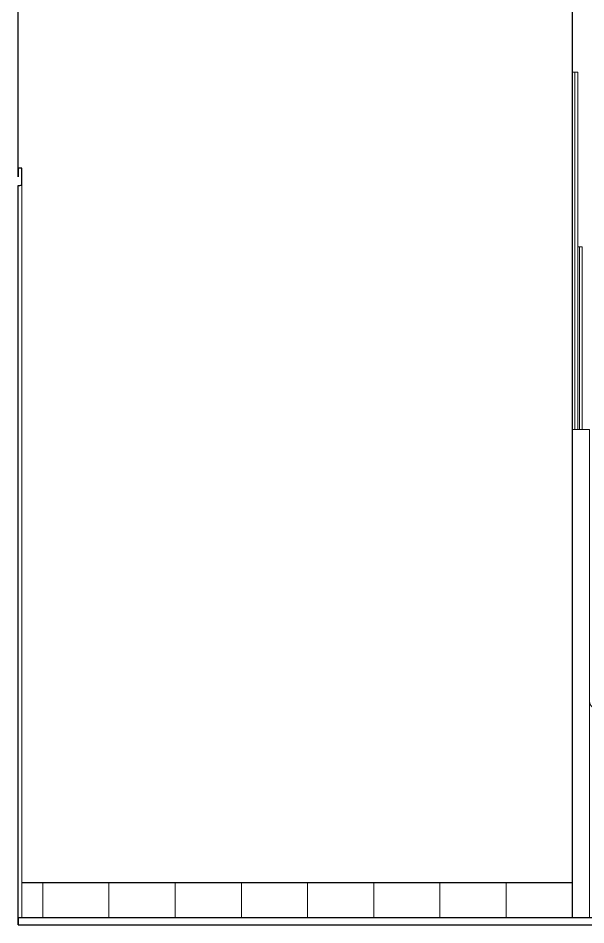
# Model space of a CAD drawing. Header units: millimetres. Extents: x -13140 to 14823, y 100 to 6213.
# Drawn here: x -5468 to -3838, y 180 to 2780 of the extents above; entities that cross this region are included whole.
import ezdxf

# ---------------------------------------------------------------- set-up
doc = ezdxf.new("R2010")
doc.units = ezdxf.units.MM
for name, color, linetype, lineweight in [('A-DOOR', 31, 'Continuous', 9), ('A-FLOR', 192, 'Continuous', 25), ('A-GENM', 13, 'Continuous', 9), ('A-WALL', 113, 'Continuous', 25), ('A-WALL-PATT', 111, 'Continuous', 25), ('I-FURN', 30, 'Continuous', 9)]:
    doc.layers.add(name, color=color, linetype=linetype, lineweight=lineweight)

# ---------------------------------------------------------------- blocks, each defined once
blk = doc.blocks.new('CRT_POR_Abrir_1 Folha_Madeira - 80 x 210 cm-3907159-ELEVAÇÃO 2 SUÍTE')
at = {"layer": 'A-DOOR', "lineweight": 25}
for p, q in [((2395.4, 2350), (2385.4, 2350)), ((2385.4, 2350), (2385.4, 2325)), ((2395.4, 2305), (2395.4, 2350)), ((2385.4, 2325), (2385.1, 2325)), ((2385.1, 2300), (2390.4, 2300)), ((2385.4, 2300), (2385.1, 2300)), ((2385.4, 200), (2385.4, 2300)), ((2385.1, 200), (2385.4, 200)), ((2385.4, 200), (2385.1, 200)), ((2385.4, 180), (2385.4, 200)), ((2385.1, 180), (2385.4, 180))]:
    blk.add_line(p, q, dxfattribs=at)
at = {"layer": 'A-DOOR'}
blk.add_line((2395.4, 200), (2395.4, 2305), dxfattribs=at)
at = {"layer": 'A-DOOR', "lineweight": 25}
blk.add_arc((2390.4, 2305), 5, 270, 0, dxfattribs=at)
at = {"layer": 'A-DOOR'}
blk.add_open_spline([(2395.4, 2305), (2395.4, 2304.6), (2395.3, 2303.9), (2395, 2303.1), (2394.8, 2302.6), (2394.5, 2302.2), (2394.3, 2301.9), (2394, 2301.5), (2393.7, 2301.2), (2393.3, 2301), (2392.9, 2300.7), (2392.3, 2300.4), (2391.5, 2300.1), (2390.8, 2300), (2390.4, 2300)], degree=3, knots=[0, 0, 0, 0, 0.166667, 0.25, 0.333333, 0.375, 0.416667, 0.5, 0.541667, 0.583333, 0.666667, 0.75, 0.833333, 1, 1, 1, 1], dxfattribs=at)
blk = doc.blocks.new('CABECEIRA - CABECEIRA-4354618-ELEVAÇÃO 2 SUÍTE')
at = {"layer": 'I-FURN', "color": 55}
for p, q in [((3975.4, 1600), (4025.4, 1600)), ((3975.4, 300), (3975.4, 1600)), ((4025.4, 200), (4025.4, 1600)), ((4065.4, 1201.8), (4065.4, 1215.9)), ((4065.4, 1084.1), (4065.4, 1098.2)), ((4065.4, 981.9), (4065.4, 993.5)), ((4065.4, 881.1), (4065.4, 883.9)), ((4065.4, 852.3), (4065.4, 863.1)), ((4065.4, 834.5), (4065.4, 843.1)), ((4065.4, 817.7), (4065.4, 826.4)), ((4065.4, 809.1), (4065.4, 812)), ((4065.4, 802.7), (4065.4, 803.4)), ((4065.4, 800), (4065.4, 802.6))]:
    blk.add_line(p, q, dxfattribs=at)
at = {"layer": 'I-FURN', "color": 55, "flags": 128}
for points in [[(4062.9, 1249.8), (4062.9, 1193.1), (4062.9, 1136.4), (4062.9, 1079.7), (4062.9, 1023.1), (4062.9, 966.7), (4062.9, 910.6), (4062.9, 881.5)], [(4067.9, 881.5), (4067.9, 937.5), (4067.9, 993.7), (4067.9, 1050.2), (4067.9, 1106.9), (4067.9, 1163.6), (4067.9, 1220.3), (4067.9, 1250)], [(4062.9, 881.5), (4062.9, 877.7), (4062.9, 874), (4062.9, 870.2), (4062.9, 866.5), (4062.9, 862.9), (4062.9, 859.3), (4062.9, 855.8), (4062.9, 852.4), (4062.9, 849), (4062.9, 845.7), (4062.9, 842.5), (4062.9, 839.4), (4062.9, 836.4), (4062.9, 833.5), (4062.9, 830.7), (4062.9, 828), (4062.9, 825.5), (4062.9, 823), (4062.9, 820.7), (4062.9, 818.5), (4062.9, 816.4), (4062.9, 814.5), (4062.9, 812.7), (4062.9, 811), (4062.9, 809.5), (4062.9, 808.1), (4062.9, 806.9), (4062.9, 805.8), (4062.9, 804.9), (4062.9, 804.1), (4062.9, 803.5), (4062.9, 803), (4062.9, 802.7), (4062.9, 802.5), (4062.9, 802.5)], [(4067.9, 802.5), (4067.9, 802.6), (4067.9, 802.8), (4067.9, 803.2), (4067.9, 803.7), (4067.9, 804.4), (4067.9, 805.3), (4067.9, 806.3), (4067.9, 807.4), (4067.9, 808.8), (4067.9, 810.2), (4067.9, 811.8), (4067.9, 813.5), (4067.9, 815.4), (4067.9, 817.4), (4067.9, 819.5), (4067.9, 821.8), (4067.9, 824.2), (4067.9, 826.7), (4067.9, 829.3), (4067.9, 832.1), (4067.9, 834.9), (4067.9, 837.9), (4067.9, 840.9), (4067.9, 844.1), (4067.9, 847.3), (4067.9, 850.6), (4067.9, 854), (4067.9, 857.5), (4067.9, 861.1), (4067.9, 864.7), (4067.9, 868.3), (4067.9, 872), (4067.9, 875.8), (4067.9, 879.6), (4067.9, 881.5)], [(4031, 806.1), (4030.5, 806.7), (4030, 807.3), (4029.5, 807.9), (4029, 808.5), (4028.6, 809.2), (4028.1, 809.9), (4027.7, 810.6), (4027.4, 811.3), (4027, 812), (4026.7, 812.8), (4026.5, 813.5), (4026.2, 814.3), (4026, 815), (4025.8, 815.8), (4025.7, 816.6), (4025.6, 817.4), (4025.5, 818.2), (4025.4, 819), (4025.4, 819.8)], [(4075.4, 820), (4075.4, 819), (4075.3, 818), (4075.2, 817), (4075.1, 816), (4074.9, 815), (4074.7, 814.1), (4074.4, 813.1), (4074.1, 812.1), (4073.8, 811.2), (4073.4, 810.3), (4073, 809.4), (4072.6, 808.5), (4072.1, 807.6), (4071.6, 806.7), (4071, 805.9), (4070.4, 805.1), (4069.8, 804.3), (4069.2, 803.5), (4068.5, 802.8), (4067.8, 802.1)], [(4035.4, 802.6), (4034.8, 803.1), (4034.1, 803.5), (4033.4, 804), (4032.8, 804.4), (4032.2, 805), (4031.6, 805.5)], [(4045.4, 800), (4044.6, 800), (4043.8, 800.1), (4043, 800.1), (4042.2, 800.3), (4041.4, 800.4), (4040.6, 800.6), (4039.9, 800.8), (4039.1, 801), (4038.3, 801.3), (4037.6, 801.6), (4036.9, 801.9), (4036.1, 802.3), (4035.8, 802.5)], [(4067.9, 802.3), (4067.9, 802.2), (4067.8, 802.1), (4067.8, 802), (4067.8, 801.9), (4067.8, 801.8), (4067.8, 801.7), (4067.7, 801.6), (4067.7, 801.5), (4067.6, 801.4)]]:
    blk.add_lwpolyline(points, dxfattribs=at)
blk = doc.blocks.new('Quadro Henri Matisse Papiers Decoupés X - Grande_ Moldura Preta-4391426-ELEVAÇÃO 2 SUÍTE')
at = {"layer": 'A-GENM', "color": 55}
for p, q in [((3975.4, 2625), (3983.4, 2625)), ((3983.4, 2625), (3991.4, 2625)), ((3983.4, 1600), (3983.4, 2625)), ((3983.4, 2625), (3983.4, 1600)), ((3991.4, 2625), (3991.4, 1600))]:
    blk.add_line(p, q, dxfattribs=at)
blk = doc.blocks.new('Quadro Henri Matisse Papiers Decoupés X - Médio_ Moldura Branca-4391778-ELEVAÇÃO 2 SUÍTE')
at = {"layer": 'A-GENM', "color": 55}
for p, q in [((3996.1, 2124.3), (3991.4, 2124.3)), ((3996.1, 2124.3), (4004.1, 2124.3)), ((3996.1, 2124.3), (3996.1, 1600)), ((3996.1, 2124.3), (3996.1, 1600)), ((4004.1, 1600), (4004.1, 2124.3))]:
    blk.add_line(p, q, dxfattribs=at)

msp = doc.modelspace()

# ---------------------------------------------------------------- hatches: boundary and pattern name
at = {"layer": 'A-WALL-PATT', "lineweight": 9}
h = msp.add_hatch(dxfattribs=at)
h.set_pattern_fill('FP_10', color=256, style=0, pattern_type=2)
h.set_pattern_definition([(90, (-3687.56, 200), (-380, 2e-14), [1300, 0]), (0, (-3687.6, 200), (0, -1300), [190, -190]), (90, (-3497.56, 200), (-380, 2e-14), [1300, 0]), (180, (-3497.6, 1500), (-2e-13, -1300), [190, -190]), (90, (-3877.56, 200), (-380, 2e-14), [650, -650]), (180, (-3687.6, 850), (-2e-13, -1300), [190, -190]), (90, (-3877.56, 850), (-380, 2e-14), [650, -650])])
h.paths.add_polyline_path([(-4035.942, 200), (-3877.561, 200), (-3877.561, 300), (-5457.561, 300), (-5457.561, 200), (-4075.717, 200)])

# ---------------------------------------------------------------- linework, layer by layer
at = {"layer": 'A-FLOR'}
for p, q in [((-877.561, 200), (-5467.561, 200)), ((-5467.561, 200), (-5467.561, 180)), ((-5467.561, 180), (-377.561, 180))]:
    msp.add_line(p, q, dxfattribs=at)
at = {"layer": 'A-WALL'}
for p, q in [((-5467.561, 2325), (-5467.561, 5006.988)), ((-3877.561, 4912.716), (-3877.561, 200)), ((-5467.829, 2325), (-5467.561, 2325)), ((-3877.561, 300), (-5457.561, 300)), ((-5467.561, 200), (-5467.829, 200)), ((-5467.561, 179.532), (-5467.561, 180))]:
    msp.add_line(p, q, dxfattribs=at)

# ---------------------------------------------------------------- block references
at = {"layer": 'A-DOOR'}
msp.add_blockref('CRT_POR_Abrir_1 Folha_Madeira - 80 x 210 cm-3907159-ELEVAÇÃO 2 SUÍTE', (-7852.941, 0), dxfattribs=at)
at = {"layer": 'A-GENM', "color": 55}
for name in ['Quadro Henri Matisse Papiers Decoupés X - Grande_ Moldura Preta-4391426-ELEVAÇÃO 2 SUÍTE', 'Quadro Henri Matisse Papiers Decoupés X - Médio_ Moldura Branca-4391778-ELEVAÇÃO 2 SUÍTE']:
    msp.add_blockref(name, (-7852.941, 0), dxfattribs=at)
at = {"layer": 'I-FURN', "color": 55}
msp.add_blockref('CABECEIRA - CABECEIRA-4354618-ELEVAÇÃO 2 SUÍTE', (-7852.941, 0), dxfattribs=at)

doc.saveas('drawing.dxf')
